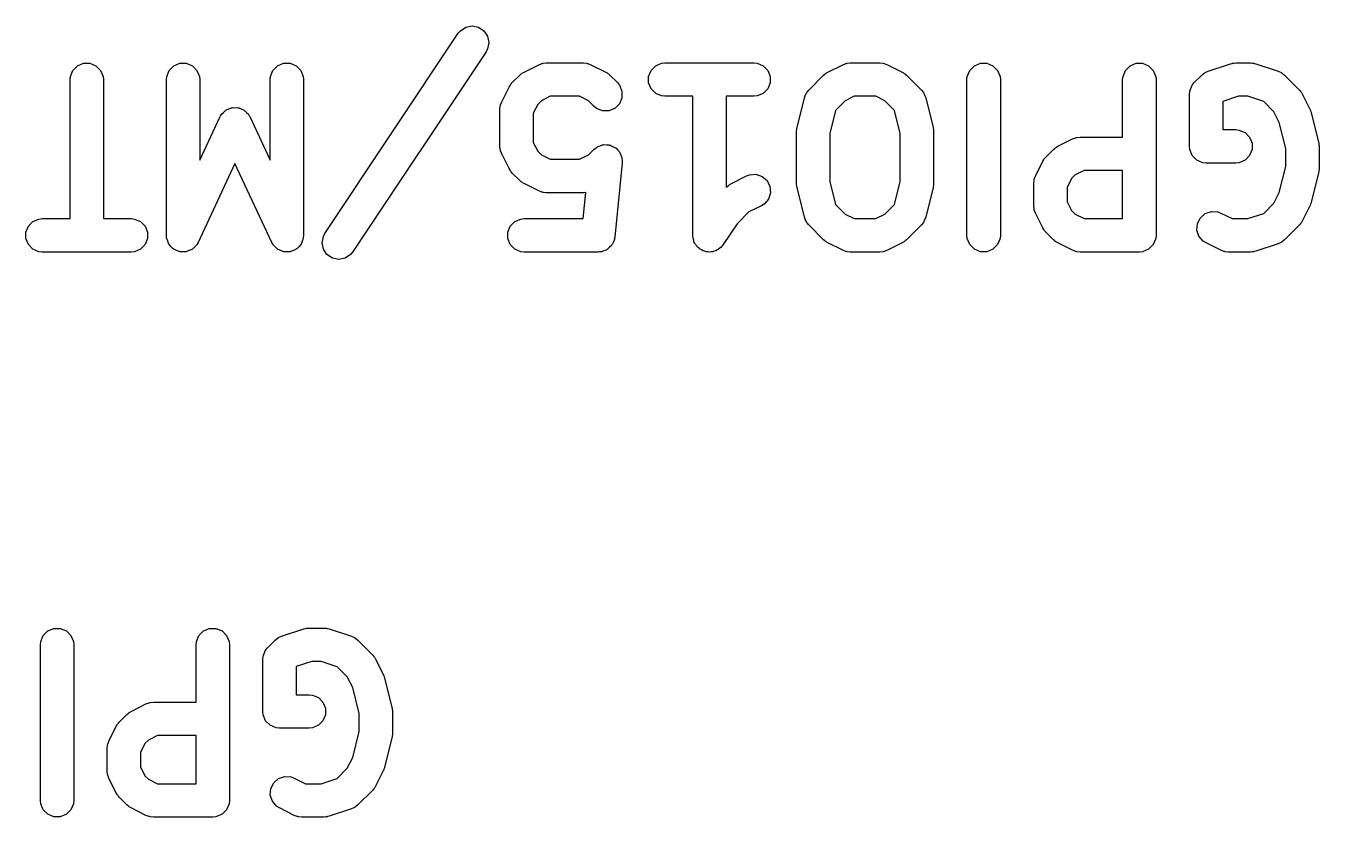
# Model space of a CAD drawing. Header units: inches. Extents: x 1.56 to 3.89, y -5.01 to -1.23.
# Drawn here: x 1.9644 to 2.1933, y -1.7669 to -1.6269 of the extents above; entities that cross this region are included whole.
import ezdxf

# ---------------------------------------------------------------- set-up
doc = ezdxf.new("R2010")
doc.units = ezdxf.units.IN
doc.header["$MEASUREMENT"] = 0
doc.layers.add('F.Silkscreen', color=41, linetype='CONTINUOUS', true_color=0xf2eda1)

msp = doc.modelspace()

# ---------------------------------------------------------------- linework, layer by layer
at = {"layer": 'F.Silkscreen', "linetype": 'CONTINUOUS'}
for p, q in [((2.04093, -1.62818), (2.0413, -1.62773)), ((2.0413, -1.62773), (2.04225, -1.62709)), ((2.04225, -1.62709), (2.04338, -1.62686)), ((2.04338, -1.62686), (2.04451, -1.62709)), ((2.04451, -1.62709), (2.04547, -1.62772)), ((2.04547, -1.62772), (2.04611, -1.62868)), ((2.01731, -1.66361), (2.04093, -1.62818)), ((2.04611, -1.62868), (2.04634, -1.62981)), ((2.04634, -1.62981), (2.04612, -1.63094)), ((2.04584, -1.63145), (2.02222, -1.66689)), ((2.04612, -1.63094), (2.04584, -1.63145)), ((1.97269, -1.63474), (1.9735, -1.63392)), ((1.9735, -1.63392), (1.97457, -1.63348)), ((1.97457, -1.63348), (1.97572, -1.63348)), ((1.97572, -1.63348), (1.97679, -1.63392)), ((1.97679, -1.63392), (1.9776, -1.63474)), ((1.98975, -1.63474), (1.99056, -1.63392)), ((1.99056, -1.63392), (1.99163, -1.63348)), ((1.99163, -1.63348), (1.99278, -1.63348)), ((1.99278, -1.63348), (1.99385, -1.63392)), ((1.99385, -1.63392), (1.99466, -1.63474)), ((2.00812, -1.63474), (2.00894, -1.63392)), ((2.00894, -1.63392), (2.01, -1.63348)), ((2.01, -1.63348), (2.01115, -1.63348)), ((2.01115, -1.63348), (2.01222, -1.63392)), ((2.01222, -1.63392), (2.01303, -1.63474)), ((2.05256, -1.63505), (2.05519, -1.63374)), ((2.05519, -1.63374), (2.05573, -1.63353)), ((2.05573, -1.63353), (2.05584, -1.63352)), ((2.05584, -1.63352), (2.05593, -1.63348)), ((2.05593, -1.63348), (2.05651, -1.63342)), ((2.05651, -1.63342), (2.06307, -1.63342)), ((2.06307, -1.63342), (2.06365, -1.63348)), ((2.06365, -1.63348), (2.06375, -1.63352)), ((2.06375, -1.63352), (2.06385, -1.63353)), ((2.06385, -1.63353), (2.06439, -1.63374)), ((2.06439, -1.63374), (2.06702, -1.63505)), ((2.07505, -1.63474), (2.07587, -1.63392)), ((2.07587, -1.63392), (2.07693, -1.63348)), ((2.07693, -1.63348), (2.07751, -1.63342)), ((2.07751, -1.63342), (2.09326, -1.63342)), ((2.09326, -1.63342), (2.09383, -1.63348)), ((2.09383, -1.63348), (2.0949, -1.63392)), ((2.0949, -1.63392), (2.09571, -1.63474)), ((2.10637, -1.63505), (2.109, -1.63374)), ((2.109, -1.63374), (2.10954, -1.63353)), ((2.10954, -1.63353), (2.10964, -1.63352)), ((2.10964, -1.63352), (2.10974, -1.63348)), ((2.10974, -1.63348), (2.11032, -1.63342)), ((2.11032, -1.63342), (2.11556, -1.63342)), ((2.11556, -1.63342), (2.11614, -1.63348)), ((2.11614, -1.63348), (2.11624, -1.63352)), ((2.11624, -1.63352), (2.11634, -1.63353)), ((2.11634, -1.63353), (2.11689, -1.63374)), ((2.11689, -1.63374), (2.11951, -1.63505)), ((2.13148, -1.63474), (2.1323, -1.63392)), ((2.1323, -1.63392), (2.13336, -1.63348)), ((2.13336, -1.63348), (2.13451, -1.63348)), ((2.13451, -1.63348), (2.13558, -1.63392)), ((2.13558, -1.63392), (2.13639, -1.63474)), ((2.15904, -1.63474), (2.15986, -1.63392)), ((2.15986, -1.63392), (2.16092, -1.63348)), ((2.16092, -1.63348), (2.16207, -1.63348)), ((2.16207, -1.63348), (2.16314, -1.63392)), ((2.16314, -1.63392), (2.16395, -1.63474)), ((2.17369, -1.63489), (2.17762, -1.63358)), ((2.17762, -1.63358), (2.17791, -1.63351)), ((2.17791, -1.63351), (2.17798, -1.63348)), ((2.17798, -1.63348), (2.17809, -1.63347)), ((2.17809, -1.63347), (2.17819, -1.63345)), ((2.17819, -1.63345), (2.17827, -1.63345)), ((2.17827, -1.63345), (2.17856, -1.63342)), ((2.17856, -1.63342), (2.18118, -1.63342)), ((2.18118, -1.63342), (2.18147, -1.63345)), ((2.18147, -1.63345), (2.18155, -1.63345)), ((2.18155, -1.63345), (2.18165, -1.63347)), ((2.18165, -1.63347), (2.18176, -1.63348)), ((2.18176, -1.63348), (2.18183, -1.63351)), ((2.18183, -1.63351), (2.18212, -1.63358)), ((2.18212, -1.63358), (2.18605, -1.63489)), ((1.97219, -1.63638), (1.97225, -1.6358)), ((1.97219, -1.66098), (1.97219, -1.63638)), ((1.97225, -1.6358), (1.97269, -1.63474)), ((1.9776, -1.63474), (1.97804, -1.6358)), ((1.97804, -1.6358), (1.9781, -1.63638)), ((1.9781, -1.63638), (1.9781, -1.66098)), ((1.98925, -1.63638), (1.98931, -1.6358)), ((1.98925, -1.66394), (1.98925, -1.63638)), ((1.98931, -1.6358), (1.98975, -1.63474)), ((1.99466, -1.63474), (1.9951, -1.6358)), ((1.9951, -1.6358), (1.99516, -1.63638)), ((1.99516, -1.63638), (1.99516, -1.65063)), ((2.00763, -1.63638), (2.00768, -1.6358)), ((2.00763, -1.65063), (2.00763, -1.63638)), ((2.00768, -1.6358), (2.00812, -1.63474)), ((2.01303, -1.63474), (2.01347, -1.6358)), ((2.01347, -1.6358), (2.01353, -1.63638)), ((2.01353, -1.63638), (2.01353, -1.66394)), ((2.0503, -1.63714), (2.05048, -1.63691)), ((2.05048, -1.63691), (2.0518, -1.6356)), ((2.0518, -1.6356), (2.05202, -1.63542)), ((2.05202, -1.63542), (2.05207, -1.63536)), ((2.05207, -1.63536), (2.05216, -1.6353)), ((2.05216, -1.6353), (2.05224, -1.63523)), ((2.05224, -1.63523), (2.05232, -1.6352)), ((2.05232, -1.6352), (2.05256, -1.63505)), ((2.06702, -1.63505), (2.06726, -1.6352)), ((2.06726, -1.6352), (2.06734, -1.63523)), ((2.06734, -1.63523), (2.06742, -1.6353)), ((2.06742, -1.6353), (2.06751, -1.63536)), ((2.06751, -1.63536), (2.06756, -1.63542)), ((2.06756, -1.63542), (2.06778, -1.6356)), ((2.06778, -1.6356), (2.0691, -1.63691)), ((2.0691, -1.63691), (2.06946, -1.63736)), ((2.07461, -1.6358), (2.07505, -1.63474)), ((2.07461, -1.63695), (2.07461, -1.6358)), ((2.07505, -1.63802), (2.07461, -1.63695)), ((2.09571, -1.63474), (2.09615, -1.6358)), ((2.09615, -1.63695), (2.09571, -1.63802)), ((2.09615, -1.6358), (2.09615, -1.63695)), ((2.10298, -1.63823), (2.1056, -1.6356)), ((2.1056, -1.6356), (2.10583, -1.63542)), ((2.10583, -1.63542), (2.10588, -1.63536)), ((2.10588, -1.63536), (2.10597, -1.6353)), ((2.10597, -1.6353), (2.10605, -1.63523)), ((2.10605, -1.63523), (2.10612, -1.6352)), ((2.10612, -1.6352), (2.10637, -1.63505)), ((2.11951, -1.63505), (2.11976, -1.6352)), ((2.11976, -1.6352), (2.11983, -1.63523)), ((2.11983, -1.63523), (2.11991, -1.6353)), ((2.11991, -1.6353), (2.12, -1.63536)), ((2.12, -1.63536), (2.12005, -1.63542)), ((2.12005, -1.63542), (2.12028, -1.6356)), ((2.12028, -1.6356), (2.1229, -1.63823)), ((2.13098, -1.63638), (2.13104, -1.6358)), ((2.13098, -1.66394), (2.13098, -1.63638)), ((2.13104, -1.6358), (2.13148, -1.63474)), ((2.13639, -1.63474), (2.13683, -1.6358)), ((2.13683, -1.6358), (2.13689, -1.63638)), ((2.13689, -1.63638), (2.13689, -1.66394)), ((2.15854, -1.63638), (2.1586, -1.6358)), ((2.15854, -1.64655), (2.15854, -1.63638)), ((2.1586, -1.6358), (2.15904, -1.63474)), ((2.16395, -1.63474), (2.16439, -1.6358)), ((2.16439, -1.6358), (2.16445, -1.63638)), ((2.16445, -1.63638), (2.16445, -1.66394)), ((2.17085, -1.63736), (2.17122, -1.63691)), ((2.17122, -1.63691), (2.17253, -1.6356)), ((2.17253, -1.6356), (2.17298, -1.63523)), ((2.17298, -1.63523), (2.17308, -1.63519)), ((2.17308, -1.63519), (2.17316, -1.63512)), ((2.17316, -1.63512), (2.17369, -1.63489)), ((2.18605, -1.63489), (2.18658, -1.63512)), ((2.18658, -1.63512), (2.18666, -1.63519)), ((2.18666, -1.63519), (2.18676, -1.63523)), ((2.18676, -1.63523), (2.18721, -1.6356)), ((2.18721, -1.6356), (2.18983, -1.63823)), ((2.04862, -1.64031), (2.04993, -1.63768)), ((2.04993, -1.63768), (2.05009, -1.63743)), ((2.05009, -1.63743), (2.05012, -1.63736)), ((2.05012, -1.63736), (2.05018, -1.63728)), ((2.05018, -1.63728), (2.05024, -1.63719)), ((2.05024, -1.63719), (2.0503, -1.63714)), ((2.06946, -1.63736), (2.0699, -1.63843)), ((2.0699, -1.63843), (2.0699, -1.63958)), ((2.07587, -1.63883), (2.07505, -1.63802)), ((2.07693, -1.63927), (2.07587, -1.63883)), ((2.0949, -1.63883), (2.09383, -1.63927)), ((2.09571, -1.63802), (2.0949, -1.63883)), ((2.1022, -1.6396), (2.1024, -1.63905)), ((2.1024, -1.63905), (2.10253, -1.63888)), ((2.10253, -1.63888), (2.10261, -1.63867)), ((2.10261, -1.63867), (2.10298, -1.63823)), ((2.1229, -1.63823), (2.12327, -1.63867)), ((2.12327, -1.63867), (2.12335, -1.63888)), ((2.12335, -1.63888), (2.12348, -1.63905)), ((2.12348, -1.63905), (2.12368, -1.6396)), ((2.17035, -1.639), (2.17041, -1.63843)), ((2.17035, -1.64819), (2.17035, -1.639)), ((2.17041, -1.63843), (2.17085, -1.63736)), ((2.18983, -1.63823), (2.19002, -1.63845)), ((2.19002, -1.63845), (2.19008, -1.6385)), ((2.19008, -1.6385), (2.19013, -1.63859)), ((2.19013, -1.63859), (2.1902, -1.63867)), ((2.1902, -1.63867), (2.19023, -1.63875)), ((2.19023, -1.63875), (2.19038, -1.63899)), ((2.19038, -1.63899), (2.1917, -1.64162)), ((2.00028, -1.64157), (2.00069, -1.64138)), ((2.00069, -1.64138), (2.00082, -1.64138)), ((2.00082, -1.64138), (2.00094, -1.64133)), ((2.00094, -1.64133), (2.00139, -1.64135)), ((2.00139, -1.64135), (2.00184, -1.64133)), ((2.00184, -1.64133), (2.00196, -1.64138)), ((2.00196, -1.64138), (2.00209, -1.64138)), ((2.00209, -1.64138), (2.0025, -1.64157)), ((2.04831, -1.64163), (2.04836, -1.64105)), ((2.04836, -1.64105), (2.0484, -1.64095)), ((2.0484, -1.64095), (2.04841, -1.64085)), ((2.04841, -1.64085), (2.04862, -1.64031)), ((2.055, -1.64075), (2.05421, -1.64232)), ((2.05563, -1.64012), (2.055, -1.64075)), ((2.05721, -1.63933), (2.05563, -1.64012)), ((2.06237, -1.63933), (2.05721, -1.63933)), ((2.06395, -1.64012), (2.06237, -1.63933)), ((2.06492, -1.64109), (2.06395, -1.64012)), ((2.06537, -1.64146), (2.06492, -1.64109)), ((2.06643, -1.6419), (2.06537, -1.64146)), ((2.06865, -1.64146), (2.06758, -1.6419)), ((2.06946, -1.64064), (2.06865, -1.64146)), ((2.0699, -1.63958), (2.06946, -1.64064)), ((2.07751, -1.63933), (2.07693, -1.63927)), ((2.08243, -1.63933), (2.07751, -1.63933)), ((2.08243, -1.66394), (2.08243, -1.63933)), ((2.09326, -1.63933), (2.08833, -1.63933)), ((2.08833, -1.63933), (2.08833, -1.65549)), ((2.09383, -1.63927), (2.09326, -1.63933)), ((2.10089, -1.64485), (2.1022, -1.6396)), ((2.10944, -1.64012), (2.10773, -1.64182)), ((2.11101, -1.63933), (2.10944, -1.64012)), ((2.11487, -1.63933), (2.11101, -1.63933)), ((2.11644, -1.64012), (2.11487, -1.63933)), ((2.11815, -1.64182), (2.11644, -1.64012)), ((2.12368, -1.6396), (2.12499, -1.64485)), ((2.17904, -1.63933), (2.17626, -1.64025)), ((2.17626, -1.64025), (2.17626, -1.64523)), ((2.1807, -1.63933), (2.17904, -1.63933)), ((2.18352, -1.64027), (2.1807, -1.63933)), ((2.18532, -1.64206), (2.18352, -1.64027)), ((1.99516, -1.65063), (1.99872, -1.643)), ((1.99872, -1.643), (1.99884, -1.64279)), ((1.99884, -1.64279), (1.99887, -1.64272)), ((1.99887, -1.64272), (1.99891, -1.64267)), ((1.99891, -1.64267), (1.99901, -1.6425)), ((1.99901, -1.6425), (1.99934, -1.6422)), ((1.99934, -1.6422), (1.99965, -1.64187)), ((1.99965, -1.64187), (1.99976, -1.64181)), ((1.99976, -1.64181), (1.99986, -1.64173)), ((1.99986, -1.64173), (2.00028, -1.64157)), ((2.0025, -1.64157), (2.00292, -1.64173)), ((2.00292, -1.64173), (2.00302, -1.64181)), ((2.00302, -1.64181), (2.00314, -1.64187)), ((2.00314, -1.64187), (2.00344, -1.6422)), ((2.00344, -1.6422), (2.00377, -1.6425)), ((2.00377, -1.6425), (2.00387, -1.64267)), ((2.00387, -1.64267), (2.00392, -1.64272)), ((2.00392, -1.64272), (2.00394, -1.64279)), ((2.00394, -1.64279), (2.00407, -1.643)), ((2.00407, -1.643), (2.00763, -1.65063)), ((2.04831, -1.64819), (2.04831, -1.64163)), ((2.05421, -1.64232), (2.05421, -1.64749)), ((2.06758, -1.6419), (2.06643, -1.6419)), ((2.10773, -1.64182), (2.10671, -1.64593)), ((2.11917, -1.64593), (2.11815, -1.64182)), ((2.18627, -1.64397), (2.18532, -1.64206)), ((2.1917, -1.64162), (2.19171, -1.64166)), ((2.19171, -1.64166), (2.19173, -1.64168)), ((2.19173, -1.64168), (2.19181, -1.64192)), ((2.19181, -1.64192), (2.1919, -1.64216)), ((2.1919, -1.64216), (2.19191, -1.64218)), ((2.19191, -1.64218), (2.19192, -1.64222)), ((2.19192, -1.64222), (2.19323, -1.64747)), ((2.1008, -1.64542), (2.10084, -1.6452)), ((2.10081, -1.64546), (2.1008, -1.64542)), ((2.1008, -1.64556), (2.10081, -1.64546)), ((2.1008, -1.65475), (2.1008, -1.64556)), ((2.10084, -1.6452), (2.10086, -1.64499)), ((2.10086, -1.64499), (2.10087, -1.64495)), ((2.10087, -1.64495), (2.10089, -1.64485)), ((2.10671, -1.64593), (2.10671, -1.65439)), ((2.11917, -1.65439), (2.11917, -1.64593)), ((2.12499, -1.64485), (2.12501, -1.64495)), ((2.12501, -1.64495), (2.12502, -1.64499)), ((2.12502, -1.64499), (2.12504, -1.6452)), ((2.12504, -1.6452), (2.12508, -1.64542)), ((2.12508, -1.64542), (2.12507, -1.64546)), ((2.12507, -1.64546), (2.12508, -1.64556)), ((2.12508, -1.64556), (2.12508, -1.65475)), ((2.17626, -1.64523), (2.17856, -1.64523)), ((2.17856, -1.64523), (2.17913, -1.64529)), ((2.17913, -1.64529), (2.1802, -1.64573)), ((2.1802, -1.64573), (2.18101, -1.64655)), ((2.18742, -1.64855), (2.18627, -1.64397)), ((2.04836, -1.64876), (2.04831, -1.64819)), ((2.05421, -1.64749), (2.055, -1.64906)), ((2.06492, -1.64872), (2.06537, -1.64836)), ((2.06537, -1.64836), (2.06551, -1.6483)), ((2.06551, -1.6483), (2.06562, -1.64821)), ((2.06562, -1.64821), (2.06603, -1.64808)), ((2.06603, -1.64808), (2.06643, -1.64792)), ((2.06643, -1.64792), (2.06658, -1.64792)), ((2.06658, -1.64792), (2.06672, -1.64787)), ((2.06672, -1.64787), (2.06715, -1.64792)), ((2.06715, -1.64792), (2.06758, -1.64792)), ((2.06758, -1.64792), (2.06772, -1.64797)), ((2.06772, -1.64797), (2.06787, -1.64799)), ((2.06787, -1.64799), (2.06825, -1.64819)), ((2.06825, -1.64819), (2.06865, -1.64836)), ((2.06865, -1.64836), (2.06875, -1.64846)), ((2.14665, -1.64842), (2.14673, -1.64836)), ((2.14673, -1.64836), (2.1468, -1.64833)), ((2.1468, -1.64833), (2.14705, -1.64817)), ((2.14705, -1.64817), (2.14968, -1.64686)), ((2.14968, -1.64686), (2.15022, -1.64665)), ((2.15022, -1.64665), (2.15032, -1.64664)), ((2.15032, -1.64664), (2.15042, -1.6466)), ((2.15042, -1.6466), (2.151, -1.64655)), ((2.151, -1.64655), (2.15854, -1.64655)), ((2.17041, -1.64876), (2.17035, -1.64819)), ((2.18101, -1.64655), (2.18145, -1.64761)), ((2.18145, -1.64761), (2.18145, -1.64876)), ((2.19323, -1.64747), (2.19325, -1.64757)), ((2.19325, -1.64757), (2.19326, -1.64761)), ((2.19326, -1.64761), (2.19329, -1.64783)), ((2.19329, -1.64783), (2.19332, -1.64804)), ((2.19332, -1.64804), (2.19331, -1.64809)), ((2.19331, -1.64809), (2.19332, -1.64819)), ((2.19332, -1.64819), (2.19332, -1.65212)), ((2.0484, -1.64886), (2.04836, -1.64876)), ((2.04841, -1.64897), (2.0484, -1.64886)), ((2.04862, -1.64951), (2.04841, -1.64897)), ((2.04993, -1.65213), (2.04862, -1.64951)), ((2.055, -1.64906), (2.05563, -1.6497)), ((2.05563, -1.6497), (2.05721, -1.65048)), ((2.05721, -1.65048), (2.06237, -1.65048)), ((2.06237, -1.65048), (2.06395, -1.6497)), ((2.06395, -1.6497), (2.06492, -1.64872)), ((2.06875, -1.64846), (2.06889, -1.64853)), ((2.06889, -1.64853), (2.06916, -1.64887)), ((2.06916, -1.64887), (2.06946, -1.64917)), ((2.06946, -1.64917), (2.06952, -1.64931)), ((2.06952, -1.64931), (2.06961, -1.64942)), ((2.06961, -1.64942), (2.06974, -1.64984)), ((2.06974, -1.64984), (2.0699, -1.65024)), ((2.0699, -1.65024), (2.0699, -1.65038)), ((2.0699, -1.65038), (2.06995, -1.65053)), ((2.06995, -1.65053), (2.06995, -1.65111)), ((2.14442, -1.6508), (2.14458, -1.65056)), ((2.14458, -1.65056), (2.14461, -1.65048)), ((2.14461, -1.65048), (2.14467, -1.6504)), ((2.14467, -1.6504), (2.14473, -1.65031)), ((2.14473, -1.65031), (2.14479, -1.65026)), ((2.14479, -1.65026), (2.14497, -1.65004)), ((2.14497, -1.65004), (2.14629, -1.64872)), ((2.14629, -1.64872), (2.14651, -1.64854)), ((2.14651, -1.64854), (2.14656, -1.64848)), ((2.14656, -1.64848), (2.14665, -1.64842)), ((2.17085, -1.64983), (2.17041, -1.64876)), ((2.17167, -1.65064), (2.17085, -1.64983)), ((2.17273, -1.65108), (2.17167, -1.65064)), ((2.1802, -1.65064), (2.17913, -1.65108)), ((2.18101, -1.64983), (2.1802, -1.65064)), ((2.18145, -1.64876), (2.18101, -1.64983)), ((2.18742, -1.65176), (2.18742, -1.64855)), ((2.00139, -1.65123), (1.99488, -1.66518)), ((2.0079, -1.66518), (2.00139, -1.65123)), ((2.05009, -1.65238), (2.04993, -1.65213)), ((2.05012, -1.65245), (2.05009, -1.65238)), ((2.05018, -1.65253), (2.05012, -1.65245)), ((2.05024, -1.65262), (2.05018, -1.65253)), ((2.0503, -1.65267), (2.05024, -1.65262)), ((2.05048, -1.6529), (2.0503, -1.65267)), ((2.0518, -1.65421), (2.05048, -1.6529)), ((2.06995, -1.65111), (2.06863, -1.66423)), ((2.14311, -1.65343), (2.14442, -1.6508)), ((2.1517, -1.65245), (2.15012, -1.65324)), ((2.15854, -1.65245), (2.1517, -1.65245)), ((2.15854, -1.66098), (2.15854, -1.65245)), ((2.17331, -1.65114), (2.17273, -1.65108)), ((2.17856, -1.65114), (2.17331, -1.65114)), ((2.17913, -1.65108), (2.17856, -1.65114)), ((2.18627, -1.65634), (2.18742, -1.65176)), ((2.19323, -1.65284), (2.19192, -1.65809)), ((2.19325, -1.65274), (2.19323, -1.65284)), ((2.19326, -1.6527), (2.19325, -1.65274)), ((2.19329, -1.65248), (2.19326, -1.6527)), ((2.19332, -1.65227), (2.19329, -1.65248)), ((2.19332, -1.65212), (2.19331, -1.65223)), ((2.19331, -1.65223), (2.19332, -1.65227)), ((2.05202, -1.6544), (2.0518, -1.65421)), ((2.05207, -1.65446), (2.05202, -1.6544)), ((2.05216, -1.65451), (2.05207, -1.65446)), ((2.05224, -1.65458), (2.05216, -1.65451)), ((2.05232, -1.65461), (2.05224, -1.65458)), ((2.05256, -1.65477), (2.05232, -1.65461)), ((2.05519, -1.65608), (2.05256, -1.65477)), ((2.08854, -1.65529), (2.08877, -1.6551)), ((2.08877, -1.6551), (2.08882, -1.65504)), ((2.08882, -1.65504), (2.08891, -1.65499)), ((2.08891, -1.65499), (2.08899, -1.65492)), ((2.08899, -1.65492), (2.08906, -1.65489)), ((2.08906, -1.65489), (2.08931, -1.65473)), ((2.08931, -1.65473), (2.09193, -1.65342)), ((2.09193, -1.65342), (2.09248, -1.65321)), ((2.09248, -1.65321), (2.09362, -1.65313)), ((2.09362, -1.65313), (2.09472, -1.6535)), ((2.09472, -1.6535), (2.09559, -1.65425)), ((2.09559, -1.65425), (2.0961, -1.65528)), ((2.10081, -1.65485), (2.1008, -1.65475)), ((2.1008, -1.65489), (2.10081, -1.65485)), ((2.10084, -1.65511), (2.1008, -1.65489)), ((2.10086, -1.65533), (2.10084, -1.65511)), ((2.10671, -1.65439), (2.10773, -1.65849)), ((2.11815, -1.65849), (2.11917, -1.65439)), ((2.12504, -1.65511), (2.12502, -1.65533)), ((2.12508, -1.65489), (2.12504, -1.65511)), ((2.12508, -1.65475), (2.12507, -1.65485)), ((2.12507, -1.65485), (2.12508, -1.65489)), ((2.1428, -1.65475), (2.14285, -1.65417)), ((2.1428, -1.65869), (2.1428, -1.65475)), ((2.14285, -1.65417), (2.14289, -1.65408)), ((2.14289, -1.65408), (2.1429, -1.65397)), ((2.1429, -1.65397), (2.14311, -1.65343)), ((2.14949, -1.65387), (2.1487, -1.65545)), ((2.15012, -1.65324), (2.14949, -1.65387)), ((2.05573, -1.65628), (2.05519, -1.65608)), ((2.05584, -1.65629), (2.05573, -1.65628)), ((2.05593, -1.65633), (2.05584, -1.65629)), ((2.05651, -1.65639), (2.05593, -1.65633)), ((2.06307, -1.65639), (2.05651, -1.65639)), ((2.06302, -1.66098), (2.06349, -1.65635)), ((2.06349, -1.65635), (2.06307, -1.65639)), ((2.08833, -1.65549), (2.08854, -1.65529)), ((2.09582, -1.65752), (2.09507, -1.65839)), ((2.09618, -1.65643), (2.09582, -1.65752)), ((2.0961, -1.65528), (2.09618, -1.65643)), ((2.10087, -1.65537), (2.10086, -1.65533)), ((2.10089, -1.65547), (2.10087, -1.65537)), ((2.1022, -1.66071), (2.10089, -1.65547)), ((2.12499, -1.65547), (2.12368, -1.66071)), ((2.12501, -1.65537), (2.12499, -1.65547)), ((2.12502, -1.65533), (2.12501, -1.65537)), ((2.1487, -1.65545), (2.1487, -1.65799)), ((2.18532, -1.65825), (2.18627, -1.65634)), ((2.09238, -1.6598), (2.0903, -1.66188)), ((2.09458, -1.6587), (2.09238, -1.6598)), ((2.09507, -1.65839), (2.09458, -1.6587)), ((2.10773, -1.65849), (2.10944, -1.6602)), ((2.11644, -1.6602), (2.11815, -1.65849)), ((2.14285, -1.65926), (2.1428, -1.65869)), ((2.14289, -1.65936), (2.14285, -1.65926)), ((2.1429, -1.65947), (2.14289, -1.65936)), ((2.14311, -1.66001), (2.1429, -1.65947)), ((2.1487, -1.65799), (2.14949, -1.65956)), ((2.14949, -1.65956), (2.15012, -1.6602)), ((2.17316, -1.66006), (2.17425, -1.65969)), ((2.17425, -1.65969), (2.1754, -1.65978)), ((2.1754, -1.65978), (2.17594, -1.65998)), ((2.18352, -1.66004), (2.18532, -1.65825)), ((2.1917, -1.65869), (2.19038, -1.66132)), ((2.19171, -1.65865), (2.1917, -1.65869)), ((2.19173, -1.65864), (2.19171, -1.65865)), ((2.19181, -1.65839), (2.19173, -1.65864)), ((2.1919, -1.65815), (2.19181, -1.65839)), ((2.19191, -1.65813), (2.1919, -1.65815)), ((2.19192, -1.65809), (2.19191, -1.65813)), ((1.96482, -1.6623), (1.96563, -1.66148)), ((1.96563, -1.66148), (1.96669, -1.66104)), ((1.96669, -1.66104), (1.96727, -1.66098)), ((1.96727, -1.66098), (1.97219, -1.66098)), ((1.9781, -1.66098), (1.98302, -1.66098)), ((1.98302, -1.66098), (1.9836, -1.66104)), ((1.9836, -1.66104), (1.98466, -1.66148)), ((1.98466, -1.66148), (1.98547, -1.6623)), ((2.05012, -1.6623), (2.05093, -1.66148)), ((2.05093, -1.66148), (2.052, -1.66104)), ((2.052, -1.66104), (2.05257, -1.66098)), ((2.05257, -1.66098), (2.06302, -1.66098)), ((2.0903, -1.66188), (2.08784, -1.66557)), ((2.1024, -1.66126), (2.1022, -1.66071)), ((2.10253, -1.66144), (2.1024, -1.66126)), ((2.10261, -1.66164), (2.10253, -1.66144)), ((2.10298, -1.66209), (2.10261, -1.66164)), ((2.1056, -1.66471), (2.10298, -1.66209)), ((2.10944, -1.6602), (2.11101, -1.66098)), ((2.11101, -1.66098), (2.11487, -1.66098)), ((2.11487, -1.66098), (2.11644, -1.6602)), ((2.1229, -1.66209), (2.12028, -1.66471)), ((2.12327, -1.66164), (2.1229, -1.66209)), ((2.12335, -1.66144), (2.12327, -1.66164)), ((2.12348, -1.66126), (2.12335, -1.66144)), ((2.12368, -1.66071), (2.12348, -1.66126)), ((2.14442, -1.66263), (2.14311, -1.66001)), ((2.15012, -1.6602), (2.1517, -1.66098)), ((2.1517, -1.66098), (2.15854, -1.66098)), ((2.17169, -1.66299), (2.17177, -1.66184)), ((2.17177, -1.66184), (2.17229, -1.66081)), ((2.17229, -1.66081), (2.17316, -1.66006)), ((2.17594, -1.65998), (2.17794, -1.66098)), ((2.17794, -1.66098), (2.1807, -1.66098)), ((2.1807, -1.66098), (2.18352, -1.66004)), ((2.18983, -1.66209), (2.18721, -1.66471)), ((2.19002, -1.66186), (2.18983, -1.66209)), ((2.19008, -1.66181), (2.19002, -1.66186)), ((2.19013, -1.66172), (2.19008, -1.66181)), ((2.1902, -1.66164), (2.19013, -1.66172)), ((2.19023, -1.66157), (2.1902, -1.66164)), ((2.19038, -1.66132), (2.19023, -1.66157)), ((1.96437, -1.66336), (1.96482, -1.6623)), ((1.96437, -1.66451), (1.96437, -1.66336)), ((1.98547, -1.6623), (1.98592, -1.66336)), ((1.98592, -1.66336), (1.98592, -1.66451)), ((1.98929, -1.66431), (1.98925, -1.66394)), ((1.98929, -1.66438), (1.98929, -1.66431)), ((1.9893, -1.66442), (1.98929, -1.66438)), ((1.98931, -1.66451), (1.9893, -1.66442)), ((2.01348, -1.66442), (2.01347, -1.66451)), ((2.0135, -1.66438), (2.01348, -1.66442)), ((2.01353, -1.66394), (2.01349, -1.66431)), ((2.01349, -1.66431), (2.0135, -1.66438)), ((2.01681, -1.66525), (2.01704, -1.66412)), ((2.01704, -1.66412), (2.01731, -1.66361)), ((2.04968, -1.66336), (2.05012, -1.6623)), ((2.04968, -1.66451), (2.04968, -1.66336)), ((2.06863, -1.66423), (2.06859, -1.66444)), ((2.08249, -1.66451), (2.08243, -1.66394)), ((2.08243, -1.66394), (2.08243, -1.66394)), ((2.08243, -1.66394), (2.08243, -1.66394)), ((2.08243, -1.66394), (2.08243, -1.66394)), ((2.13104, -1.66451), (2.13098, -1.66394)), ((2.13689, -1.66394), (2.13683, -1.66451)), ((2.14458, -1.66288), (2.14442, -1.66263)), ((2.14461, -1.66295), (2.14458, -1.66288)), ((2.14467, -1.66303), (2.14461, -1.66295)), ((2.14473, -1.66312), (2.14467, -1.66303)), ((2.14479, -1.66317), (2.14473, -1.66312)), ((2.14497, -1.6634), (2.14479, -1.66317)), ((2.14629, -1.66471), (2.14497, -1.6634)), ((2.16445, -1.66394), (2.16439, -1.66451)), ((2.17205, -1.66409), (2.17169, -1.66299)), ((2.17281, -1.66496), (2.17205, -1.66409)), ((1.96482, -1.66558), (1.96437, -1.66451)), ((1.96563, -1.66639), (1.96482, -1.66558)), ((1.96669, -1.66683), (1.96563, -1.66639)), ((1.98466, -1.66639), (1.9836, -1.66683)), ((1.98547, -1.66558), (1.98466, -1.66639)), ((1.98592, -1.66451), (1.98547, -1.66558)), ((1.98951, -1.66499), (1.98931, -1.66451)), ((1.98968, -1.66547), (1.98951, -1.66499)), ((1.98972, -1.66552), (1.98968, -1.66547)), ((1.98975, -1.66558), (1.98972, -1.66552)), ((1.99011, -1.66594), (1.98975, -1.66558)), ((1.99046, -1.66632), (1.99011, -1.66594)), ((1.99052, -1.66634), (1.99046, -1.66632)), ((1.99056, -1.66639), (1.99052, -1.66634)), ((1.99104, -1.66659), (1.99056, -1.66639)), ((1.9915, -1.6668), (1.99104, -1.66659)), ((1.99325, -1.66664), (1.99278, -1.66683)), ((1.99374, -1.66646), (1.99325, -1.66664)), ((1.99378, -1.66642), (1.99374, -1.66646)), ((1.99385, -1.66639), (1.99378, -1.66642)), ((1.99421, -1.66603), (1.99385, -1.66639)), ((1.99459, -1.66568), (1.99421, -1.66603)), ((1.99463, -1.6656), (1.99459, -1.66568)), ((1.99466, -1.66558), (1.99463, -1.6656)), ((1.99469, -1.66551), (1.99466, -1.66558)), ((1.99488, -1.66518), (1.99469, -1.66551)), ((2.0081, -1.66551), (2.0079, -1.66518)), ((2.00812, -1.66558), (2.0081, -1.66551)), ((2.00815, -1.6656), (2.00812, -1.66558)), ((2.0082, -1.66568), (2.00815, -1.6656)), ((2.00858, -1.66603), (2.0082, -1.66568)), ((2.00894, -1.66639), (2.00858, -1.66603)), ((2.009, -1.66642), (2.00894, -1.66639)), ((2.00905, -1.66646), (2.009, -1.66642)), ((2.00953, -1.66664), (2.00905, -1.66646)), ((2.01, -1.66683), (2.00953, -1.66664)), ((2.01175, -1.66659), (2.01128, -1.6668)), ((2.01222, -1.66639), (2.01175, -1.66659)), ((2.01227, -1.66634), (2.01222, -1.66639)), ((2.01232, -1.66632), (2.01227, -1.66634)), ((2.01267, -1.66594), (2.01232, -1.66632)), ((2.01303, -1.66558), (2.01267, -1.66594)), ((2.01306, -1.66552), (2.01303, -1.66558)), ((2.0131, -1.66547), (2.01306, -1.66552)), ((2.01328, -1.66499), (2.0131, -1.66547)), ((2.01347, -1.66451), (2.01328, -1.66499)), ((2.01704, -1.66638), (2.01681, -1.66525)), ((2.01768, -1.66734), (2.01704, -1.66638)), ((2.05012, -1.66558), (2.04968, -1.66451)), ((2.05093, -1.66639), (2.05012, -1.66558)), ((2.052, -1.66683), (2.05093, -1.66639)), ((2.06667, -1.66667), (2.06627, -1.66683)), ((2.06708, -1.66654), (2.06667, -1.66667)), ((2.0672, -1.66645), (2.06708, -1.66654)), ((2.06734, -1.66639), (2.0672, -1.66645)), ((2.06764, -1.66609), (2.06734, -1.66639)), ((2.06798, -1.66581), (2.06764, -1.66609)), ((2.06805, -1.66568), (2.06798, -1.66581)), ((2.06815, -1.66558), (2.06805, -1.66568)), ((2.06832, -1.66518), (2.06815, -1.66558)), ((2.06852, -1.6648), (2.06832, -1.66518)), ((2.06856, -1.66458), (2.06852, -1.6648)), ((2.06859, -1.66451), (2.06856, -1.66458)), ((2.06859, -1.66444), (2.06859, -1.66451)), ((2.0826, -1.66478), (2.08249, -1.66451)), ((2.08265, -1.66507), (2.0826, -1.66478)), ((2.08282, -1.66531), (2.08265, -1.66507)), ((2.08293, -1.66558), (2.08282, -1.66531)), ((2.08313, -1.66578), (2.08293, -1.66558)), ((2.0833, -1.66603), (2.08313, -1.66578)), ((2.08354, -1.66619), (2.0833, -1.66603)), ((2.08374, -1.66639), (2.08354, -1.66619)), ((2.08401, -1.6665), (2.08374, -1.66639)), ((2.08425, -1.66666), (2.08401, -1.6665)), ((2.08454, -1.66672), (2.08425, -1.66666)), ((2.08481, -1.66683), (2.08454, -1.66672)), ((2.08623, -1.66672), (2.08596, -1.66683)), ((2.08651, -1.66666), (2.08623, -1.66672)), ((2.08675, -1.6665), (2.08651, -1.66666)), ((2.08702, -1.66639), (2.08675, -1.6665)), ((2.08723, -1.66618), (2.08702, -1.66639)), ((2.08747, -1.66602), (2.08723, -1.66618)), ((2.08783, -1.66558), (2.08747, -1.66602)), ((2.08784, -1.66558), (2.08783, -1.66558)), ((2.08784, -1.66557), (2.08784, -1.66558)), ((2.08784, -1.66558), (2.08784, -1.66558)), ((2.10583, -1.6649), (2.1056, -1.66471)), ((2.10588, -1.66496), (2.10583, -1.6649)), ((2.10597, -1.66501), (2.10588, -1.66496)), ((2.10605, -1.66508), (2.10597, -1.66501)), ((2.10612, -1.66511), (2.10605, -1.66508)), ((2.10637, -1.66526), (2.10612, -1.66511)), ((2.109, -1.66658), (2.10637, -1.66526)), ((2.10954, -1.66678), (2.109, -1.66658)), ((2.11689, -1.66658), (2.11634, -1.66678)), ((2.11951, -1.66526), (2.11689, -1.66658)), ((2.11976, -1.66511), (2.11951, -1.66526)), ((2.11983, -1.66508), (2.11976, -1.66511)), ((2.11991, -1.66501), (2.11983, -1.66508)), ((2.12, -1.66496), (2.11991, -1.66501)), ((2.12005, -1.6649), (2.12, -1.66496)), ((2.12028, -1.66471), (2.12005, -1.6649)), ((2.13148, -1.66558), (2.13104, -1.66451)), ((2.1323, -1.66639), (2.13148, -1.66558)), ((2.13336, -1.66683), (2.1323, -1.66639)), ((2.13558, -1.66639), (2.13451, -1.66683)), ((2.13639, -1.66558), (2.13558, -1.66639)), ((2.13683, -1.66451), (2.13639, -1.66558)), ((2.14651, -1.6649), (2.14629, -1.66471)), ((2.14656, -1.66496), (2.14651, -1.6649)), ((2.14665, -1.66501), (2.14656, -1.66496)), ((2.14673, -1.66508), (2.14665, -1.66501)), ((2.1468, -1.66511), (2.14673, -1.66508)), ((2.14705, -1.66526), (2.1468, -1.66511)), ((2.14968, -1.66658), (2.14705, -1.66526)), ((2.15022, -1.66678), (2.14968, -1.66658)), ((2.16314, -1.66639), (2.16207, -1.66683)), ((2.16395, -1.66558), (2.16314, -1.66639)), ((2.16439, -1.66451), (2.16395, -1.66558)), ((2.1733, -1.66526), (2.17281, -1.66496)), ((2.17592, -1.66658), (2.1733, -1.66526)), ((2.17646, -1.66678), (2.17592, -1.66658)), ((2.18605, -1.66542), (2.18212, -1.66674)), ((2.18658, -1.66519), (2.18605, -1.66542)), ((2.18666, -1.66512), (2.18658, -1.66519)), ((2.18676, -1.66508), (2.18666, -1.66512)), ((2.18721, -1.66471), (2.18676, -1.66508)), ((1.96727, -1.66689), (1.96669, -1.66683)), ((1.98302, -1.66689), (1.96727, -1.66689)), ((1.9836, -1.66683), (1.98302, -1.66689)), ((1.99157, -1.66681), (1.9915, -1.6668)), ((1.99163, -1.66683), (1.99157, -1.66681)), ((1.99214, -1.66683), (1.99163, -1.66683)), ((1.99265, -1.66685), (1.99214, -1.66683)), ((1.99272, -1.66683), (1.99265, -1.66685)), ((1.99278, -1.66683), (1.99272, -1.66683)), ((2.01007, -1.66683), (2.01, -1.66683)), ((2.01013, -1.66685), (2.01007, -1.66683)), ((2.01064, -1.66683), (2.01013, -1.66685)), ((2.01115, -1.66683), (2.01064, -1.66683)), ((2.01121, -1.66681), (2.01115, -1.66683)), ((2.01128, -1.6668), (2.01121, -1.66681)), ((2.01864, -1.66798), (2.01768, -1.66734)), ((2.01977, -1.6682), (2.01864, -1.66798)), ((2.0209, -1.66797), (2.01977, -1.6682)), ((2.02185, -1.66733), (2.0209, -1.66797)), ((2.02222, -1.66689), (2.02185, -1.66733)), ((2.05257, -1.66689), (2.052, -1.66683)), ((2.0657, -1.66689), (2.05257, -1.66689)), ((2.06591, -1.66687), (2.0657, -1.66689)), ((2.06598, -1.66687), (2.06591, -1.66687)), ((2.06605, -1.66685), (2.06598, -1.66687)), ((2.06627, -1.66683), (2.06605, -1.66685)), ((2.0851, -1.66683), (2.08481, -1.66683)), ((2.08538, -1.66689), (2.0851, -1.66683)), ((2.08567, -1.66683), (2.08538, -1.66689)), ((2.08596, -1.66683), (2.08567, -1.66683)), ((2.10964, -1.66679), (2.10954, -1.66678)), ((2.10974, -1.66683), (2.10964, -1.66679)), ((2.11032, -1.66689), (2.10974, -1.66683)), ((2.11556, -1.66689), (2.11032, -1.66689)), ((2.11614, -1.66683), (2.11556, -1.66689)), ((2.11624, -1.66679), (2.11614, -1.66683)), ((2.11634, -1.66678), (2.11624, -1.66679)), ((2.13451, -1.66683), (2.13336, -1.66683)), ((2.15032, -1.66679), (2.15022, -1.66678)), ((2.15042, -1.66683), (2.15032, -1.66679)), ((2.151, -1.66689), (2.15042, -1.66683)), ((2.1615, -1.66689), (2.151, -1.66689)), ((2.16207, -1.66683), (2.1615, -1.66689)), ((2.17657, -1.66679), (2.17646, -1.66678)), ((2.17667, -1.66683), (2.17657, -1.66679)), ((2.17724, -1.66689), (2.17667, -1.66683)), ((2.18118, -1.66689), (2.17724, -1.66689)), ((2.18147, -1.66686), (2.18118, -1.66689)), ((2.18155, -1.66687), (2.18147, -1.66686)), ((2.18165, -1.66684), (2.18155, -1.66687)), ((2.18176, -1.66683), (2.18165, -1.66684)), ((2.18183, -1.6668), (2.18176, -1.66683)), ((2.18212, -1.66674), (2.18183, -1.6668)), ((1.967, -1.7358), (1.96744, -1.73474)), ((1.96744, -1.73474), (1.96826, -1.73392)), ((1.96826, -1.73392), (1.96932, -1.73348)), ((1.96932, -1.73348), (1.97047, -1.73348)), ((1.97047, -1.73348), (1.97154, -1.73392)), ((1.97154, -1.73392), (1.97235, -1.73474)), ((1.97235, -1.73474), (1.97279, -1.7358)), ((1.99456, -1.7358), (1.995, -1.73474)), ((1.995, -1.73474), (1.99581, -1.73392)), ((1.99581, -1.73392), (1.99688, -1.73348)), ((1.99688, -1.73348), (1.99803, -1.73348)), ((1.99803, -1.73348), (1.9991, -1.73392)), ((1.9991, -1.73392), (1.99991, -1.73474)), ((1.99991, -1.73474), (2.00035, -1.7358)), ((2.00849, -1.7356), (2.00894, -1.73523)), ((2.00894, -1.73523), (2.00904, -1.73519)), ((2.00904, -1.73519), (2.00912, -1.73512)), ((2.00912, -1.73512), (2.00964, -1.73489)), ((2.00964, -1.73489), (2.01358, -1.73358)), ((2.01358, -1.73358), (2.01387, -1.73351)), ((2.01387, -1.73351), (2.01394, -1.73348)), ((2.01394, -1.73348), (2.01404, -1.73347)), ((2.01404, -1.73347), (2.01415, -1.73345)), ((2.01415, -1.73345), (2.01422, -1.73345)), ((2.01422, -1.73345), (2.01452, -1.73342)), ((2.01452, -1.73342), (2.01714, -1.73342)), ((2.01714, -1.73342), (2.01743, -1.73345)), ((2.01743, -1.73345), (2.01751, -1.73345)), ((2.01751, -1.73345), (2.01761, -1.73347)), ((2.01761, -1.73347), (2.01772, -1.73348)), ((2.01772, -1.73348), (2.01779, -1.73351)), ((2.01779, -1.73351), (2.01807, -1.73358)), ((2.01807, -1.73358), (2.02201, -1.73489)), ((2.02201, -1.73489), (2.02254, -1.73512)), ((2.02254, -1.73512), (2.02262, -1.73519)), ((2.02262, -1.73519), (2.02272, -1.73523)), ((2.02272, -1.73523), (2.02316, -1.7356)), ((1.96694, -1.73638), (1.967, -1.7358)), ((1.96694, -1.76394), (1.96694, -1.73638)), ((1.97279, -1.7358), (1.97285, -1.73638)), ((1.97285, -1.73638), (1.97285, -1.76394)), ((1.9945, -1.73638), (1.99456, -1.7358)), ((1.9945, -1.74655), (1.9945, -1.73638)), ((2.00035, -1.7358), (2.00041, -1.73638)), ((2.00041, -1.73638), (2.00041, -1.76394)), ((2.00637, -1.73843), (2.00681, -1.73736)), ((2.00681, -1.73736), (2.00718, -1.73691)), ((2.00718, -1.73691), (2.00849, -1.7356)), ((2.02316, -1.7356), (2.02579, -1.73823)), ((2.00631, -1.739), (2.00637, -1.73843)), ((2.00631, -1.74819), (2.00631, -1.739)), ((2.01499, -1.73933), (2.01222, -1.74025)), ((2.01666, -1.73933), (2.01499, -1.73933)), ((2.01948, -1.74027), (2.01666, -1.73933)), ((2.02579, -1.73823), (2.02598, -1.73845)), ((2.02598, -1.73845), (2.02603, -1.7385)), ((2.02603, -1.7385), (2.02609, -1.73859)), ((2.02609, -1.73859), (2.02616, -1.73867)), ((2.02616, -1.73867), (2.02619, -1.73875)), ((2.02619, -1.73875), (2.02634, -1.73899)), ((2.02634, -1.73899), (2.02765, -1.74162)), ((2.01222, -1.74025), (2.01222, -1.74523)), ((2.02127, -1.74206), (2.01948, -1.74027)), ((2.02223, -1.74397), (2.02127, -1.74206)), ((2.02765, -1.74162), (2.02767, -1.74166)), ((2.02767, -1.74166), (2.02768, -1.74168)), ((2.02768, -1.74168), (2.02777, -1.74192)), ((2.02777, -1.74192), (2.02786, -1.74216)), ((2.02786, -1.74216), (2.02786, -1.74218)), ((2.02786, -1.74218), (2.02788, -1.74222)), ((2.02788, -1.74222), (2.02919, -1.74747)), ((2.02337, -1.74855), (2.02223, -1.74397)), ((1.98564, -1.74686), (1.98618, -1.74665)), ((1.98618, -1.74665), (1.98628, -1.74664)), ((1.98628, -1.74664), (1.98638, -1.7466)), ((1.98638, -1.7466), (1.98696, -1.74655)), ((1.98696, -1.74655), (1.9945, -1.74655)), ((2.01222, -1.74523), (2.01452, -1.74523)), ((2.01452, -1.74523), (2.01509, -1.74529)), ((2.01509, -1.74529), (2.01616, -1.74573)), ((2.01616, -1.74573), (2.01697, -1.74655)), ((2.01697, -1.74655), (2.01741, -1.74761)), ((1.98093, -1.75004), (1.98224, -1.74872)), ((1.98224, -1.74872), (1.98247, -1.74854)), ((1.98247, -1.74854), (1.98252, -1.74848)), ((1.98252, -1.74848), (1.98261, -1.74842)), ((1.98261, -1.74842), (1.98269, -1.74836)), ((1.98269, -1.74836), (1.98276, -1.74833)), ((1.98276, -1.74833), (1.98301, -1.74817)), ((1.98301, -1.74817), (1.98564, -1.74686)), ((2.00637, -1.74876), (2.00631, -1.74819)), ((2.00681, -1.74983), (2.00637, -1.74876)), ((2.01741, -1.74876), (2.01697, -1.74983)), ((2.01741, -1.74761), (2.01741, -1.74876)), ((2.02337, -1.75176), (2.02337, -1.74855)), ((2.02919, -1.74747), (2.02921, -1.74757)), ((2.02921, -1.74757), (2.02922, -1.74761)), ((2.02922, -1.74761), (2.02924, -1.74783)), ((2.02924, -1.74783), (2.02928, -1.74804)), ((2.02928, -1.74804), (2.02927, -1.74809)), ((2.02927, -1.74809), (2.02928, -1.74819)), ((2.02928, -1.74819), (2.02928, -1.75212)), ((1.97907, -1.75343), (1.98038, -1.7508)), ((1.98038, -1.7508), (1.98053, -1.75056)), ((1.98053, -1.75056), (1.98056, -1.75048)), ((1.98056, -1.75048), (1.98063, -1.7504)), ((1.98063, -1.7504), (1.98069, -1.75031)), ((1.98069, -1.75031), (1.98075, -1.75026)), ((1.98075, -1.75026), (1.98093, -1.75004)), ((2.00763, -1.75064), (2.00681, -1.74983)), ((2.00869, -1.75108), (2.00763, -1.75064)), ((2.00927, -1.75114), (2.00869, -1.75108)), ((2.01452, -1.75114), (2.00927, -1.75114)), ((2.01509, -1.75108), (2.01452, -1.75114)), ((2.01616, -1.75064), (2.01509, -1.75108)), ((2.01697, -1.74983), (2.01616, -1.75064)), ((1.97886, -1.75397), (1.97907, -1.75343)), ((1.98608, -1.75324), (1.98545, -1.75387)), ((1.98765, -1.75245), (1.98608, -1.75324)), ((1.9945, -1.75245), (1.98765, -1.75245)), ((1.9945, -1.76098), (1.9945, -1.75245)), ((2.02223, -1.75634), (2.02337, -1.75176)), ((2.02919, -1.75284), (2.02788, -1.75809)), ((2.02921, -1.75274), (2.02919, -1.75284)), ((2.02922, -1.7527), (2.02921, -1.75274)), ((2.02924, -1.75248), (2.02922, -1.7527)), ((2.02928, -1.75227), (2.02924, -1.75248)), ((2.02928, -1.75212), (2.02927, -1.75223)), ((2.02927, -1.75223), (2.02928, -1.75227)), ((1.97875, -1.75475), (1.97881, -1.75417)), ((1.97875, -1.75869), (1.97875, -1.75475)), ((1.97881, -1.75417), (1.97885, -1.75408)), ((1.97885, -1.75408), (1.97886, -1.75397)), ((1.98545, -1.75387), (1.98466, -1.75545)), ((1.98466, -1.75545), (1.98466, -1.75799)), ((1.98466, -1.75799), (1.98545, -1.75956)), ((2.01948, -1.76004), (2.02127, -1.75825)), ((2.02127, -1.75825), (2.02223, -1.75634)), ((2.02786, -1.75815), (2.02777, -1.75839)), ((2.02788, -1.75809), (2.02786, -1.75813)), ((2.02786, -1.75813), (2.02786, -1.75815)), ((1.97881, -1.75926), (1.97875, -1.75869)), ((1.97885, -1.75936), (1.97881, -1.75926)), ((1.97886, -1.75947), (1.97885, -1.75936)), ((1.97907, -1.76001), (1.97886, -1.75947)), ((1.98038, -1.76263), (1.97907, -1.76001)), ((1.98545, -1.75956), (1.98608, -1.7602)), ((1.98608, -1.7602), (1.98765, -1.76098)), ((2.00825, -1.76081), (2.00912, -1.76006)), ((2.00912, -1.76006), (2.01021, -1.75969)), ((2.01021, -1.75969), (2.01136, -1.75978)), ((2.01136, -1.75978), (2.0119, -1.75998)), ((2.0119, -1.75998), (2.0139, -1.76098)), ((2.01666, -1.76098), (2.01948, -1.76004)), ((2.02765, -1.75869), (2.02634, -1.76132)), ((2.02767, -1.75865), (2.02765, -1.75869)), ((2.02768, -1.75864), (2.02767, -1.75865)), ((2.02777, -1.75839), (2.02768, -1.75864)), ((1.98053, -1.76288), (1.98038, -1.76263)), ((1.98056, -1.76295), (1.98053, -1.76288)), ((1.98765, -1.76098), (1.9945, -1.76098)), ((2.00765, -1.76299), (2.00773, -1.76184)), ((2.00773, -1.76184), (2.00825, -1.76081)), ((2.0139, -1.76098), (2.01666, -1.76098)), ((2.02579, -1.76209), (2.02316, -1.76471)), ((2.02598, -1.76186), (2.02579, -1.76209)), ((2.02603, -1.76181), (2.02598, -1.76186)), ((2.02609, -1.76172), (2.02603, -1.76181)), ((2.02616, -1.76164), (2.02609, -1.76172)), ((2.02619, -1.76157), (2.02616, -1.76164)), ((2.02634, -1.76132), (2.02619, -1.76157)), ((1.967, -1.76451), (1.96694, -1.76394)), ((1.96744, -1.76558), (1.967, -1.76451)), ((1.97279, -1.76451), (1.97235, -1.76558)), ((1.97285, -1.76394), (1.97279, -1.76451)), ((1.98063, -1.76303), (1.98056, -1.76295)), ((1.98069, -1.76312), (1.98063, -1.76303)), ((1.98075, -1.76317), (1.98069, -1.76312)), ((1.98093, -1.7634), (1.98075, -1.76317)), ((1.98224, -1.76471), (1.98093, -1.7634)), ((1.98247, -1.7649), (1.98224, -1.76471)), ((1.98252, -1.76496), (1.98247, -1.7649)), ((1.98261, -1.76501), (1.98252, -1.76496)), ((1.98269, -1.76508), (1.98261, -1.76501)), ((1.98276, -1.76511), (1.98269, -1.76508)), ((1.98301, -1.76526), (1.98276, -1.76511)), ((2.00035, -1.76451), (1.99991, -1.76558)), ((2.00041, -1.76394), (2.00035, -1.76451)), ((2.00801, -1.76409), (2.00765, -1.76299)), ((2.00877, -1.76496), (2.00801, -1.76409)), ((2.00926, -1.76526), (2.00877, -1.76496)), ((2.02262, -1.76512), (2.02254, -1.76519)), ((2.02272, -1.76508), (2.02262, -1.76512)), ((2.02316, -1.76471), (2.02272, -1.76508)), ((1.96826, -1.76639), (1.96744, -1.76558)), ((1.96932, -1.76683), (1.96826, -1.76639)), ((1.97047, -1.76683), (1.96932, -1.76683)), ((1.97154, -1.76639), (1.97047, -1.76683)), ((1.97235, -1.76558), (1.97154, -1.76639)), ((1.98564, -1.76658), (1.98301, -1.76526)), ((1.98618, -1.76678), (1.98564, -1.76658)), ((1.98628, -1.76679), (1.98618, -1.76678)), ((1.98638, -1.76683), (1.98628, -1.76679)), ((1.98696, -1.76689), (1.98638, -1.76683)), ((1.99745, -1.76689), (1.98696, -1.76689)), ((1.99803, -1.76683), (1.99745, -1.76689)), ((1.9991, -1.76639), (1.99803, -1.76683)), ((1.99991, -1.76558), (1.9991, -1.76639)), ((2.01188, -1.76658), (2.00926, -1.76526)), ((2.01242, -1.76678), (2.01188, -1.76658)), ((2.01253, -1.76679), (2.01242, -1.76678)), ((2.01263, -1.76683), (2.01253, -1.76679)), ((2.0132, -1.76689), (2.01263, -1.76683)), ((2.01714, -1.76689), (2.0132, -1.76689)), ((2.01743, -1.76686), (2.01714, -1.76689)), ((2.01751, -1.76687), (2.01743, -1.76686)), ((2.01761, -1.76684), (2.01751, -1.76687)), ((2.01772, -1.76683), (2.01761, -1.76684)), ((2.01779, -1.7668), (2.01772, -1.76683)), ((2.01807, -1.76674), (2.01779, -1.7668)), ((2.02201, -1.76542), (2.01807, -1.76674)), ((2.02254, -1.76519), (2.02201, -1.76542))]:
    msp.add_line(p, q, dxfattribs=at)

doc.saveas('drawing.dxf')
